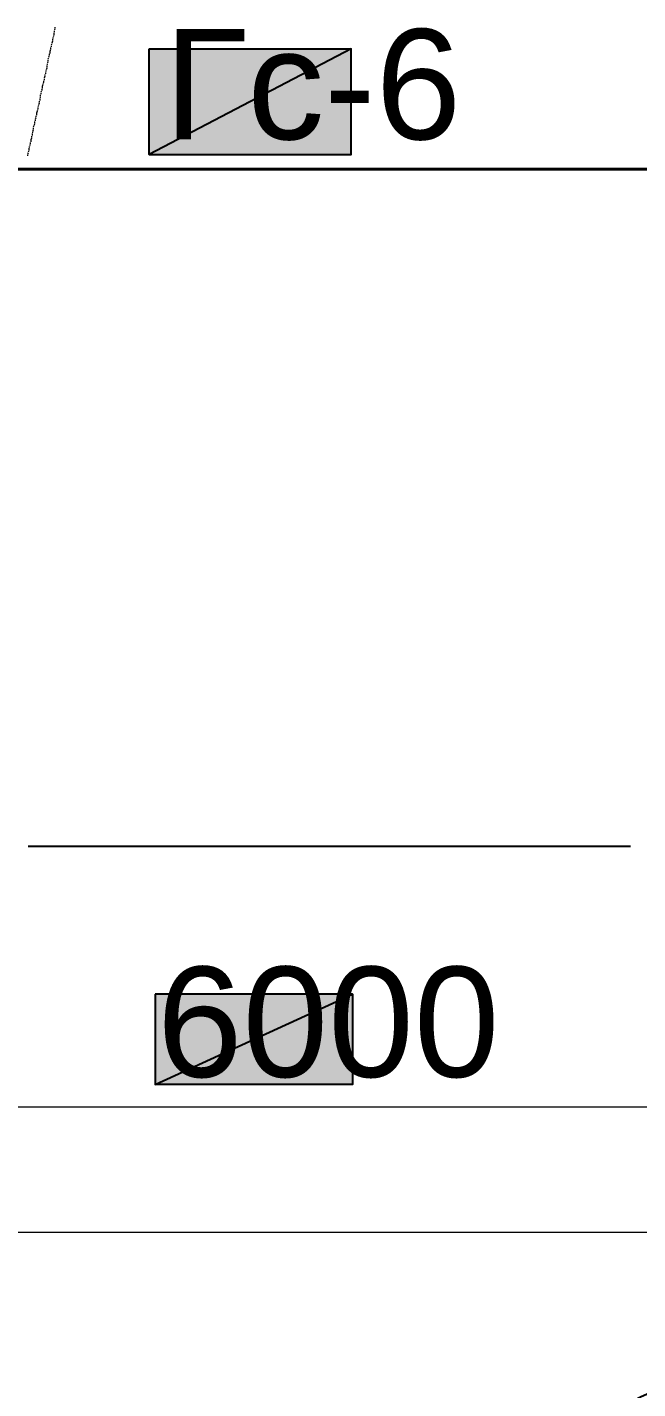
# Model space of a CAD drawing. Extents: x 0 to 604, y 0 to 420.
# Drawn here: x 176.71 to 196.99, y 155.29 to 200.53 of the extents above; entities that cross this region are included whole.
import ezdxf

# ---------------------------------------------------------------- set-up
doc = ezdxf.new("R2010")
doc.units = 0
doc.styles.add('TEYPDFCAD_TEXT', font='arial.ttf')

msp = doc.modelspace()

# ---------------------------------------------------------------- hatches: boundary and pattern name
at = {"true_color": 0xffffff}
h = msp.add_hatch(color=0, dxfattribs=at)
h.paths.add_polyline_path([(180.763, 199.813), (187.473, 199.813), (180.763, 196.3)])
h.paths.add_polyline_path([(187.473, 199.813), (180.763, 196.3), (187.473, 196.3)])
h = msp.add_hatch(color=0, dxfattribs=at)
h.paths.add_polyline_path([(180.954, 168.402), (180.954, 165.396), (187.516, 168.402)])
h.paths.add_polyline_path([(180.954, 165.396), (187.516, 168.402), (187.516, 165.396)])

# ---------------------------------------------------------------- linework, layer by layer
at = {"color": 7, "lineweight": 5}
for p, q in [((177.631, 200.47), (177.609, 200.427)), ((177.631, 200.533), (177.631, 200.491)), ((177.525, 199.983), (177.504, 199.94)), ((177.546, 200.067), (177.525, 200.004)), ((177.567, 200.194), (177.546, 200.152)), ((177.546, 200.131), (177.546, 200.089)), ((177.588, 200.258), (177.567, 200.215)), ((177.588, 200.343), (177.588, 200.279)), ((177.609, 200.406), (177.609, 200.364)), ((177.44, 199.581), (177.419, 199.538)), ((177.44, 199.644), (177.44, 199.602)), ((177.482, 199.792), (177.461, 199.729)), ((177.461, 199.729), (177.461, 199.665)), ((177.482, 199.856), (177.482, 199.813)), ((177.504, 199.919), (177.504, 199.877)), ((177.334, 199.094), (177.313, 199.051)), ((177.356, 199.178), (177.334, 199.115)), ((177.377, 199.305), (177.356, 199.263)), ((177.356, 199.242), (177.356, 199.2)), ((177.398, 199.369), (177.377, 199.327)), ((177.419, 199.517), (177.398, 199.475)), ((177.398, 199.453), (177.398, 199.39)), ((177.228, 198.628), (177.207, 198.565)), ((177.25, 198.691), (177.228, 198.649)), ((177.25, 198.755), (177.25, 198.713)), ((177.292, 198.903), (177.271, 198.84)), ((177.271, 198.818), (177.271, 198.776)), ((177.292, 198.967), (177.292, 198.924)), ((177.313, 199.03), (177.313, 198.988)), ((177.144, 198.205), (177.123, 198.162)), ((177.144, 198.289), (177.144, 198.226)), ((177.186, 198.416), (177.165, 198.374)), ((177.165, 198.353), (177.165, 198.31)), ((177.207, 198.48), (177.186, 198.438)), ((177.207, 198.565), (177.207, 198.501)), ((177.038, 197.739), (177.017, 197.675)), ((177.059, 197.803), (177.038, 197.76)), ((177.08, 197.929), (177.059, 197.887)), ((177.059, 197.866), (177.059, 197.824)), ((177.101, 198.014), (177.08, 197.951)), ((177.101, 198.078), (177.101, 198.035)), ((177.123, 198.141), (177.123, 198.099)), ((176.953, 197.316), (176.932, 197.273)), ((176.953, 197.4), (176.953, 197.337)), ((176.996, 197.527), (176.975, 197.485)), ((176.975, 197.464), (176.975, 197.422)), ((176.996, 197.591), (176.996, 197.548)), ((177.017, 197.675), (177.017, 197.612)), ((176.847, 196.85), (176.826, 196.786)), ((176.847, 196.913), (176.847, 196.871)), ((176.89, 197.041), (176.869, 196.998)), ((176.869, 196.977), (176.869, 196.935)), ((176.911, 197.125), (176.89, 197.062)), ((176.932, 197.252), (176.911, 197.21)), ((176.911, 197.189), (176.911, 197.146)), ((176.742, 196.363), (176.72, 196.321)), ((176.763, 196.427), (176.742, 196.384)), ((176.784, 196.575), (176.763, 196.532)), ((176.763, 196.511), (176.763, 196.448)), ((176.805, 196.638), (176.784, 196.596)), ((176.805, 196.702), (176.805, 196.66)), ((176.826, 196.786), (176.826, 196.723)), ((176.72, 196.3), (176.72, 196.257)), ((167.238, 164.655), (201.232, 164.655)), ((381.233, 160.486), (47.244, 160.486))]:
    msp.add_line(p, q, dxfattribs=at)
at = {"color": 0, "lineweight": 0, "true_color": 0xffffff}
msp.add_line((180.763, 196.3), (187.473, 196.3), dxfattribs=at)
at = {"color": 7, "lineweight": 40}
msp.add_line((197.993, 195.813), (170.476, 195.813), dxfattribs=at)
at = {"lineweight": 25}
msp.add_line((196.744, 173.313), (176.742, 173.313), dxfattribs=at)
at = {"color": 0, "true_color": 0xffffff}
for points in [[(180.763, 199.813), (187.473, 199.813), (180.763, 196.3)], [(187.473, 199.813), (180.763, 196.3), (187.473, 196.3)], [(180.954, 168.402), (180.954, 165.396), (187.516, 168.402)], [(180.954, 165.396), (187.516, 168.402), (187.516, 165.396)]]:
    msp.add_lwpolyline(points, close=True, dxfattribs=at)
at = {"lineweight": 25}
msp.add_circle((199.252, 150.506), 5.006, dxfattribs=at)

# ---------------------------------------------------------------- texts
at = {"color": 7, "style": 'TEYPDFCAD_TEXT'}
for s, p in [('Гс-6', (181.25, 196.808)), ('6000', (181.017, 165.65))]:
    msp.add_text(s, height=3.6618, dxfattribs=at).set_placement(p)

doc.saveas('drawing.dxf')
